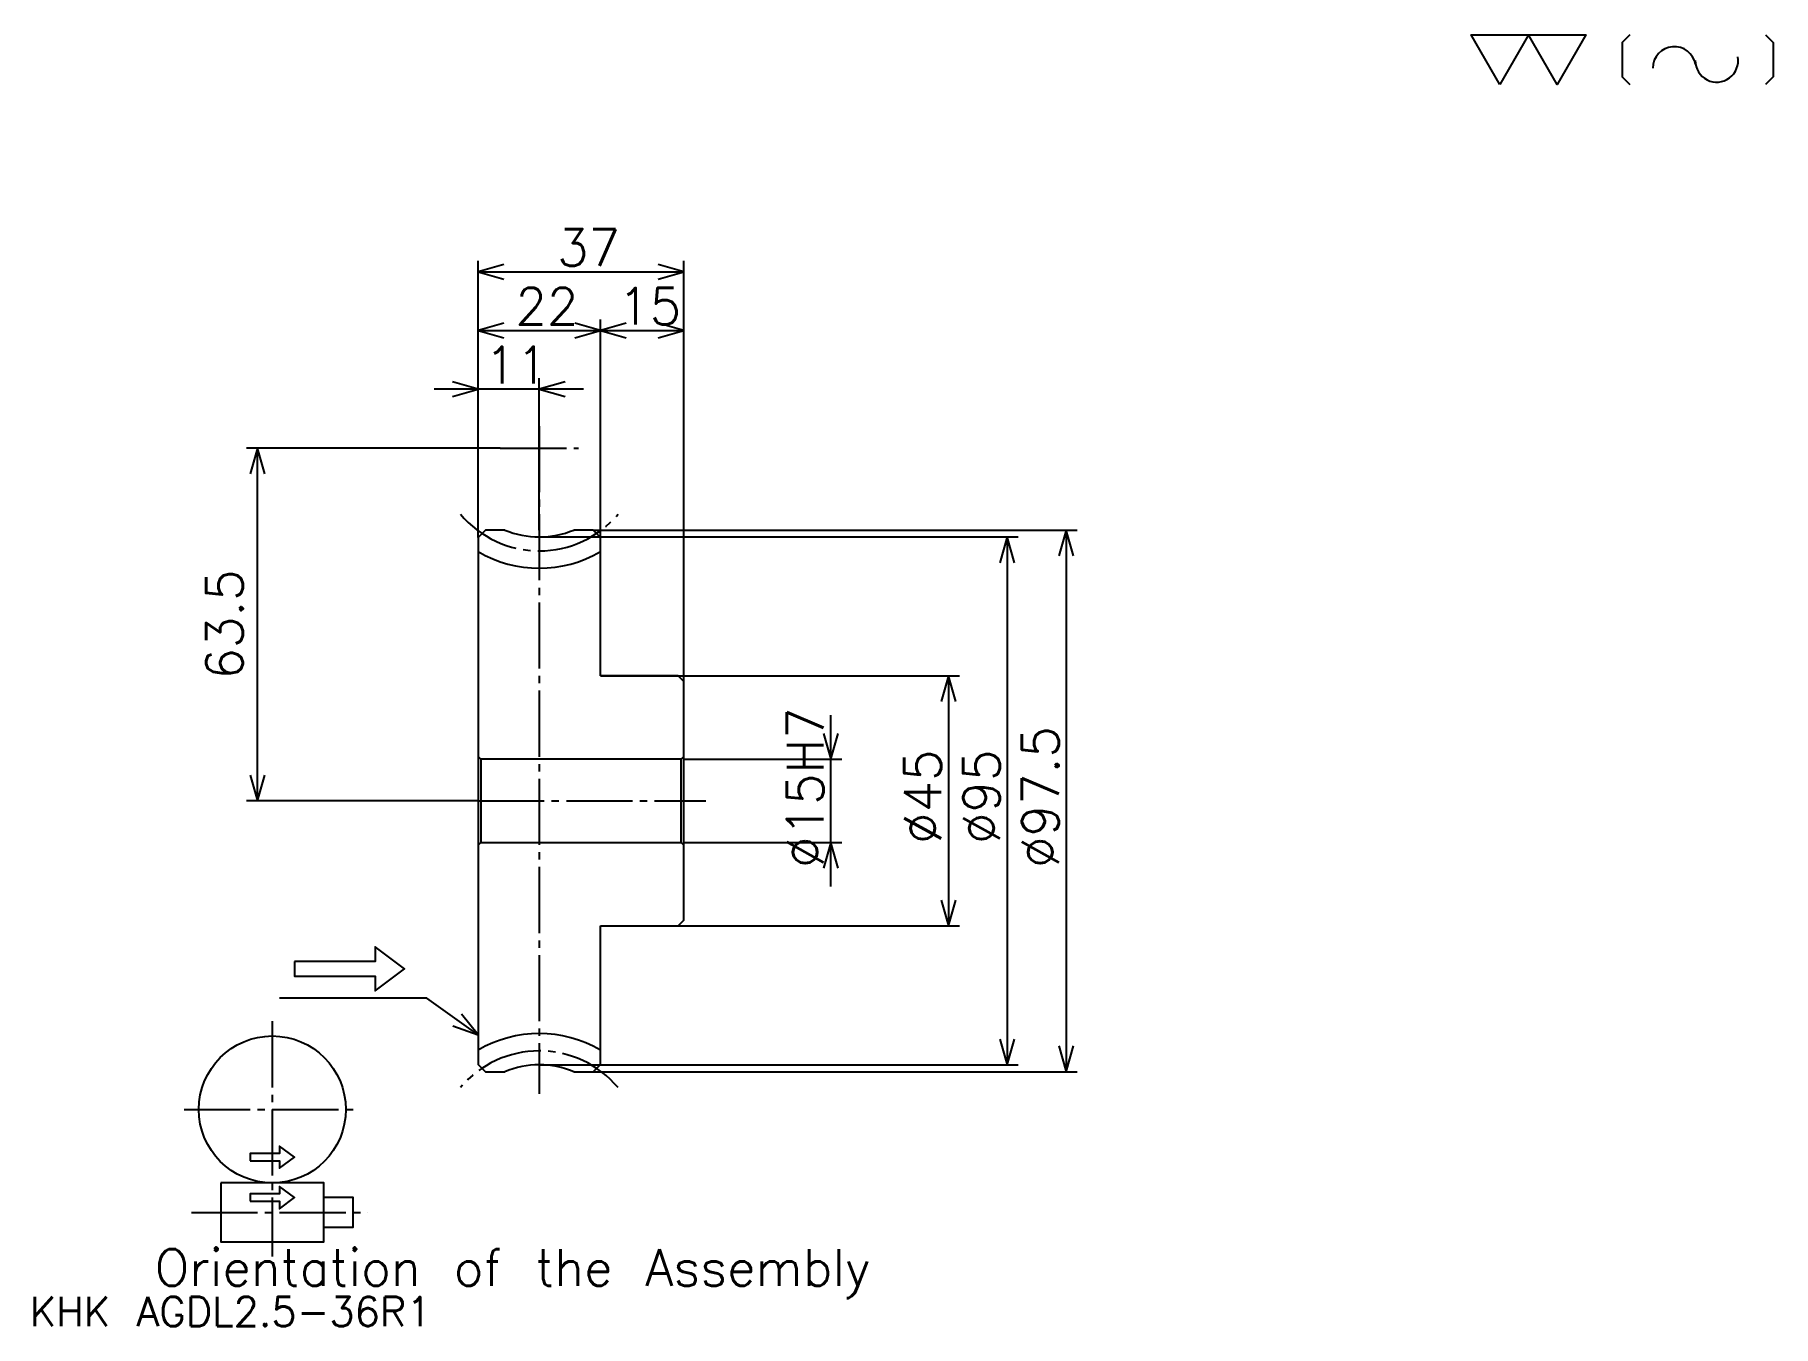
# Model space of a CAD drawing. Extents: x 14 to 327, y 15 to 247.
import ezdxf

# ---------------------------------------------------------------- set-up
doc = ezdxf.new("R2010")
doc.units = 0
doc.linetypes.add('DASHDOT', pattern=[15.870969, 11.903226, -1.322581, 1.322581, -1.322581])
doc.layers.get('0').update_dxf_attribs({"linetype": 'CONTINUOUS'})
doc.layers.add('DASHDOT', color=6, linetype='DASHDOT')
doc.styles.add('KANJI', font='TXT', dxfattribs={"bigfont": 'BIGFONT'})

msp = doc.modelspace()

# ---------------------------------------------------------------- linework, layer by layer
at = {"color": 5}
for p, q in [((93.903229, 157.862915), (93.903229, 206.338715)), ((93.903229, 204.354843), (130.903229, 204.354843)), ((130.903229, 157.862915), (130.903229, 206.338715)), ((115.903229, 157.862915), (115.903229, 195.758057)), ((93.903229, 193.7742), (115.903229, 193.7742)), ((115.903229, 193.7742), (130.903229, 193.7742)), ((104.903229, 157.862915), (104.903229, 185.177429)), ((112.838715, 183.193542), (85.967743, 183.193542)), ((97.870972, 172.612915), (52.24194, 172.612915)), ((54.225811, 109.112907), (54.225811, 172.612915)), ((93.903229, 156.540329), (93.903229, 157.862915)), ((104.903229, 156.612915), (130.903229, 156.612915)), ((114.58065, 157.862915), (130.903229, 157.862915)), ((115.903229, 156.540329), (115.903229, 157.862915)), ((130.903229, 157.862915), (201.661285, 157.862915)), ((130.903229, 130.612915), (130.903229, 157.862915)), ((130.903229, 156.612915), (191.080658, 156.612915)), ((189.096771, 156.612915), (189.096771, 61.612907)), ((199.677429, 157.862915), (199.677429, 60.362907)), ((115.903229, 131.612915), (130.903229, 131.612915)), ((130.903229, 131.612915), (180.5, 131.612915)), ((178.516129, 131.612915), (178.516129, 86.612907)), ((157.354843, 93.677422), (157.354843, 124.548393)), ((130.903229, 116.612907), (159.338715, 116.612907)), ((93.903229, 109.112907), (52.24194, 109.112907)), ((130.903229, 101.612907), (159.338715, 101.612907)), ((115.903229, 86.612907), (130.903229, 86.612907)), ((130.903229, 86.612907), (180.5, 86.612907)), ((104.903229, 61.612907), (130.903229, 61.612907)), ((114.58065, 60.362907), (130.903229, 60.362907)), ((130.903229, 61.612907), (191.080658, 61.612907)), ((130.903229, 60.362907), (201.661285, 60.362907))]:
    msp.add_line(p, q, dxfattribs=at)
at = {"color": 4}
for p, q in [((130.903229, 117.112907), (130.403229, 116.612907)), ((93.903229, 101.112907), (94.403229, 101.612907)), ((130.903229, 101.112907), (130.403229, 101.612907))]:
    msp.add_line(p, q, dxfattribs=at)
at = {"color": 7}
for points in [[(277.741943, 238.064514), (272.583893, 247.005157), (293.216125, 247.005157), (288.058075, 238.064514), (282.899994, 247.005157), (277.741943, 238.064514)], [(301.125183, 247.005157), (299.749695, 245.629669), (299.749695, 239.440002), (301.125183, 238.064514)], [(325.540009, 247.005157), (326.915497, 245.629669), (326.915497, 239.440002), (325.540009, 238.064514)]]:
    msp.add_lwpolyline(points, dxfattribs=at)
at = {"color": 5}
for points in [[(98.532257, 205.677429), (93.903229, 204.354843), (98.532257, 203.032257)], [(126.2742, 203.032257), (130.903229, 204.354843), (126.2742, 205.677429)], [(98.532257, 195.096771), (93.903229, 193.7742), (98.532257, 192.451614)], [(111.2742, 192.451614), (115.903229, 193.7742), (111.2742, 195.096771)], [(120.532257, 195.096771), (115.903229, 193.7742), (120.532257, 192.451614)], [(126.2742, 192.451614), (130.903229, 193.7742), (126.2742, 195.096771)], [(89.2742, 181.870972), (93.903229, 183.193542), (89.2742, 184.516129)], [(109.532257, 184.516129), (104.903229, 183.193542), (109.532257, 181.870972)], [(55.548393, 167.983871), (54.225811, 172.612915), (52.903229, 167.983871)], [(190.419357, 151.983871), (189.096771, 156.612915), (187.7742, 151.983871)], [(201, 153.233871), (199.677429, 157.862915), (198.354843, 153.233871)], [(179.838715, 126.983871), (178.516129, 131.612915), (177.193542, 126.983871)], [(156.032257, 121.241943), (157.354843, 116.612907), (158.677429, 121.241943)], [(52.903229, 113.741943), (54.225811, 109.112907), (55.548393, 113.741943)], [(158.677429, 96.983871), (157.354843, 101.612907), (156.032257, 96.983871)], [(177.193542, 91.241943), (178.516129, 86.612907), (179.838715, 91.241943)], [(60.838711, 80.201614), (60.838711, 77.556458), (75.3871, 77.556458), (75.3871, 74.911293), (80.677422, 78.879036), (75.3871, 82.846779), (75.3871, 80.201614), (60.838711, 80.201614)], [(93.903229, 66.975815), (84.645164, 73.588715), (58.19355, 73.588715)], [(89.367699, 68.590149), (93.903229, 66.975815), (90.905167, 70.742615)], [(187.7742, 66.241943), (189.096771, 61.612907), (190.419357, 66.241943)], [(198.354843, 64.991943), (199.677429, 60.362907), (201, 64.991943)], [(52.903229, 44.306458), (58.19355, 44.306458), (58.19355, 42.983871), (60.838711, 44.967743), (58.19355, 46.951618), (58.19355, 45.629036), (52.903229, 45.629036), (52.903229, 44.306458)], [(47.612907, 40.338715), (47.612907, 29.758072), (66.129036, 29.758072), (66.129036, 40.338715), (47.612907, 40.338715)], [(52.903229, 37.032265), (58.19355, 37.032265), (58.19355, 35.709679), (60.838711, 37.69355), (58.19355, 39.677422), (58.19355, 38.354843), (52.903229, 38.354843), (52.903229, 37.032265)], [(66.129036, 32.403229), (71.419357, 32.403229), (71.419357, 37.69355), (66.129036, 37.69355)]]:
    msp.add_lwpolyline(points, dxfattribs=at)
at = {"color": 4}
for points in [[(98.70343, 157.862915), (95.225807, 157.862915), (93.903229, 156.540329), (93.903229, 101.112907)], [(115.903229, 131.612915), (115.903229, 156.540329), (114.58065, 157.862915), (111.103027, 157.862915)], [(115.903229, 86.612907), (129.903229, 86.612907), (130.903229, 87.612907), (130.903229, 130.612915), (129.903229, 131.612915), (115.903229, 131.612915)], [(93.903229, 117.112907), (94.403229, 116.612907), (94.403229, 101.612907), (130.403229, 101.612907), (130.403229, 116.612907), (94.403229, 116.612907)], [(93.903229, 101.112907), (93.903229, 61.68549), (95.225807, 60.362907), (98.70343, 60.362907)], [(111.103027, 60.362907), (114.58065, 60.362907), (115.903229, 61.68549), (115.903229, 86.612907)]]:
    msp.add_lwpolyline(points, dxfattribs=at)
at = {"color": 5}
msp.add_circle((56.870972, 53.564522), 13.225806, dxfattribs=at)
at = {"color": 7}
for centre, start, end in [((309.120178, 241.003387), 10, 180), ((316.739716, 242.346924), 180, 10)]:
    msp.add_arc(centre, 3.868548, start, end, dxfattribs=at)
at = {"color": 4}
for centre, radius, start, end in [((104.903229, 172.612915), 16, 247.20175188, 292.79824812), ((104.903229, 172.612915), 21.625, 239.42468485, 300.57531515), ((104.903229, 45.612907), 21.625, 59.42468485, 120.57531515), ((104.903229, 45.612907), 16, 67.20175188, 112.79824812)]:
    msp.add_arc(centre, radius, start, end, dxfattribs=at)
at = {"layer": 'DASHDOT', "color": 7}
for p, q in [((104.903229, 176.580658), (104.903229, 56.395164)), ((97.870972, 172.612915), (111.935486, 172.612915)), ((93.903229, 109.112907), (134.870972, 109.112907)), ((56.870972, 69.435486), (56.870972, 27.112907)), ((41.000004, 53.564522), (72.741936, 53.564522)), ((42.322582, 35.048393), (74.064522, 35.048393))]:
    msp.add_line(p, q, dxfattribs=at)
for centre, start, end in [((104.903229, 172.612915), 220.00000049, 319.99999751), ((104.903229, 45.612907), 40.00000249, 139.99999951)]:
    msp.add_arc(centre, 18.5, start, end, dxfattribs=at)

# ---------------------------------------------------------------- texts
at = {"color": 7, "style": 'KANJI'}
for s, height, p in [('37', 6.612903, (108.104843, 205.412903)), ('22', 6.612903, (100.604843, 194.83226)), ('15', 6.612903, (119.104843, 194.83226)), ('11', 6.612903, (95.104843, 184.251617)), ('Orientation of the Assembly', 6.612903, (35.709679, 21.822586)), ('KHK AGDL2.5-36R1', 5.290323, (13.225806, 14.548388))]:
    msp.add_text(s, height=height, dxfattribs=at).set_placement(p)
for s, p in [('63.5', (51.58065, 130.943558)), ('%%c15H7', (156.032257, 97.044357)), ('%%c97.5', (198.354843, 97.044357)), ('%%c45', (177.193542, 101.342743)), ('%%c95', (187.7742, 101.342743))]:
    msp.add_text(s, height=6.612903, rotation=90, dxfattribs=at).set_placement(p)

doc.saveas('drawing.dxf')
